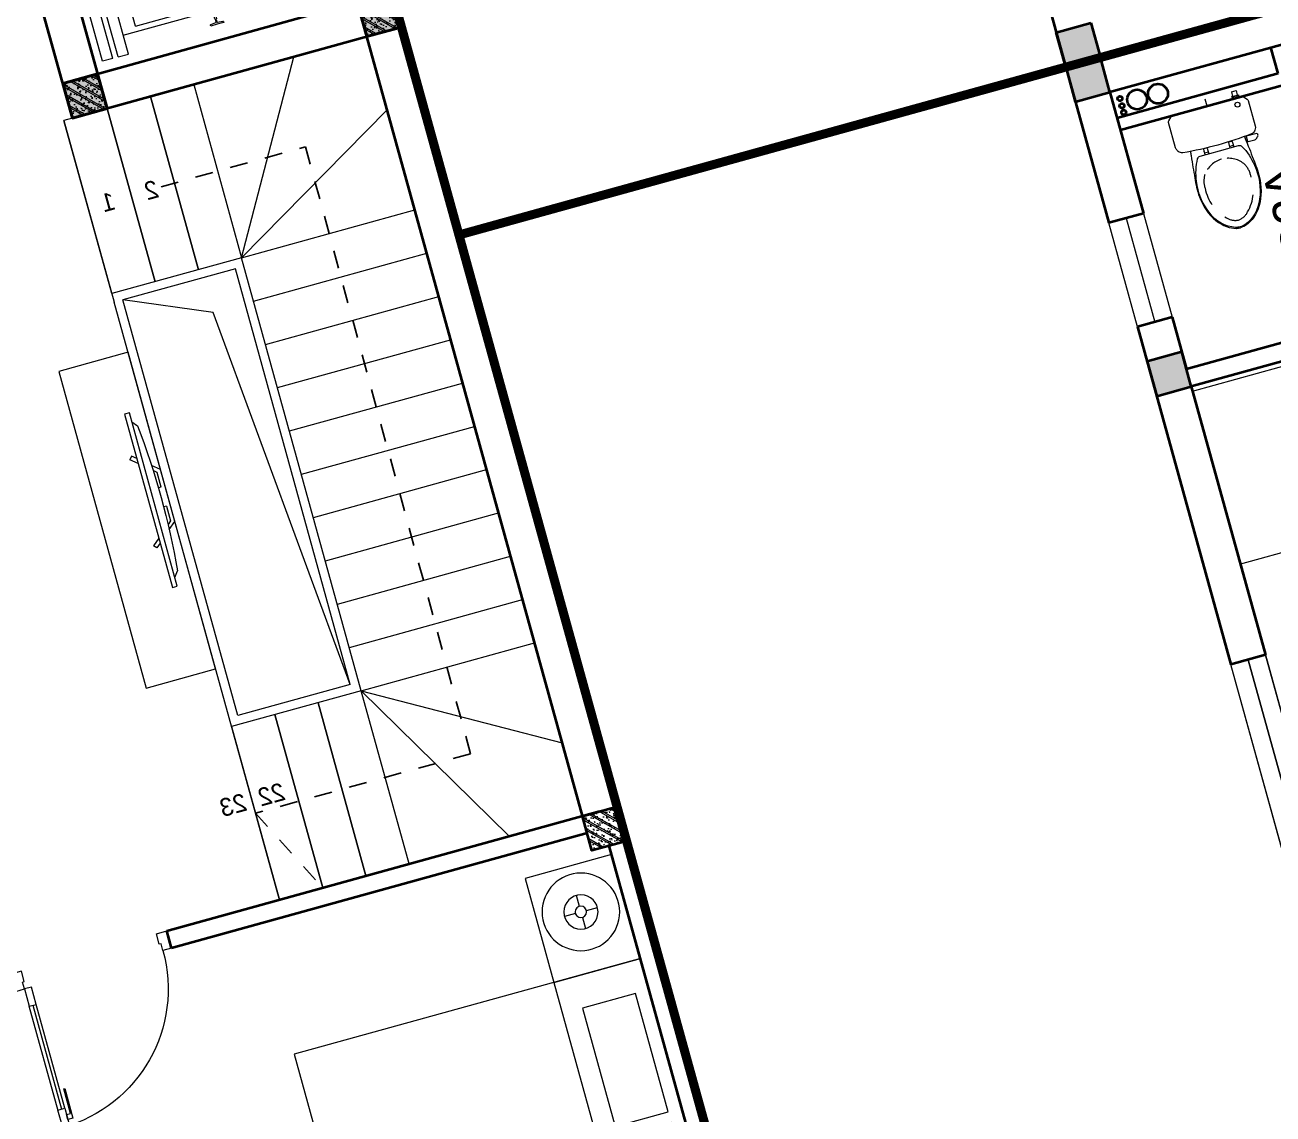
# Model space of a CAD drawing. Header units: metres. Extents: x 568336 to 569219, y 2065964 to 2066430.
# Drawn here: x 568543.98 to 568550.93, y 2066328.17 to 2066334.23 of the extents above; entities that cross this region are included whole.
import ezdxf

# ---------------------------------------------------------------- set-up
doc = ezdxf.new("R2010")
doc.units = ezdxf.units.M
for name, pattern in [('$AUDIT_BAD_LTYPE2', [0]), ('CENTER', [2, 1.25, -0.25, 0.25, -0.25]), ('DASHDOT2', [0.5, 0.25, -0.125, 0, -0.125]), ('HIDDEN', [0.375, 0.25, -0.125]), ('xref-thap C (mb tang 32-2)$0$HIDDEN', [0.375, 0.25, -0.125])]:
    doc.linetypes.add(name, pattern=pattern)
doc.layers.get('0').update_dxf_attribs({"linetype": 'CONTINUOUS'})
doc.layers.add('-AREA', color=2, linetype='CONTINUOUS', plot=False)
for name, color, linetype, lineweight in [('-CENTER', 143, 'CENTER', 13), ('-CONCRETE', 1, 'CONTINUOUS', 35), ('-DIM', 9, 'CONTINUOUS', 13), ('-DOOR', 137, 'CONTINUOUS', 9), ('-FURNITURE', 46, 'CONTINUOUS', 9), ('-HATCH', 8, 'CONTINUOUS', 5), ('-LINE1', 7, 'CONTINUOUS', 18), ('-LINE2', 252, 'CONTINUOUS', 9), ('-STEEL1', 1, 'CONTINUOUS', 35), ('-TEXT', 7, 'CONTINUOUS', 15), ('-WALL', 4, 'CONTINUOUS', 35)]:
    doc.layers.add(name, color=color, linetype=linetype, lineweight=lineweight)
doc.layers.add('-RANH GIOI LO DAT', color=12, linetype='CONTINUOUS')
doc.layers.add('1-NETMANH', color=8, linetype='CONTINUOUS')
doc.styles.add('vnavanth', font='', dxfattribs={"width": 0.8})
doc.styles.get('vnavanth').set_extended_font_data('.VnAvantH')

# ---------------------------------------------------------------- blocks, each defined once
blk = doc.blocks.new('A$C18091ED7')
for p, q in [((9.957147995010018e-09, -42.13376978135784), (0, -3.786117304116488e-07)), ((146.1412317672475, -26.59467297248193), (179.181621938591, -26.59467296488583)), ((146.1412317672475, -26.59467297248193), (146.1412317680188, -30.17859706786112)), ((146.1412317680188, -30.17859706786112), (165.7503655985456, -30.17859706340823)), ((153.0594147269658, -36.79204952501459), (146.1412317680188, -30.17859706786112)), ((152.3191092506386, -2.717133611440659e-07), (152.3191092568413, -26.59467297093943)), ((152.3191092506386, -2.717133611440659e-07), (179.1816219322718, -2.654269337654114e-07)), ((153.0594147269658, -36.79204952501459), (165.7503656001572, -36.79204952192958)), ((153.0594147275151, -39.73033438943094), (153.0594147269658, -36.79204952501459)), ((153.0594147275151, -39.73033438943094), (178.4413164740145, -39.73033438349376)), ((153.0594147275151, -39.73033438943094), (178.4413164740145, -39.73033438349376)), ((153.0594147275151, -39.73033438943094), (153.0594147281554, -42.13376974494895)), ((185.3594994290725, -30.17859705851879), (165.7503655985456, -30.17859706340823)), ((178.4413164733487, -36.79204951884458), (165.7503656001572, -36.79204952192958)), ((185.3594994290725, -30.17859705851879), (178.4413164733487, -36.79204951884458)), ((178.4413164733487, -36.79204951884458), (178.4413164740145, -39.73033438349376)), ((178.4413164740145, -39.73033438349376), (178.4413164746547, -42.1337697392446)), ((179.1816219322718, -2.654269337654114e-07), (179.181621938591, -26.59467296488583)), ((179.181621938591, -26.59467296488583), (185.3594994283012, -26.59467296337243)), ((185.3594994283012, -26.59467296337243), (185.3594994290725, -30.17859705851879)), ((-83.25994817525861, -267.3592828898691), (-83.259948167517, -299.9634285944048)), ((-62.88950393904452, -265.3807882612164), (-81.28145355204106, -265.3807882657275)), ((-60.91100931491019, -267.3592828844266), (-60.91100930728498, -299.9634285889624)), ((60.9110093945892, -267.3592828557594), (60.9110094022144, -299.9634285600623)), ((62.88950401780676, -265.3807882316178), (81.2814536308033, -265.3807882273395)), ((83.25994825493763, -267.3592828505498), (83.25994826256283, -299.9634285550856)), ((165.3959958605519, -261.9873972070927), (165.3959958671003, -289.7349902229907)), ((167.8691141396885, -259.5142789271486), (228.0810223811895, -259.5142789128586)), ((230.5541406641933, -274.3229751045001), (230.5541406613593, -261.9873971916386)), ((-83.25994817257379, -278.4883151478134), (-83.25994817046012, -287.6388527823146)), ((-60.91100930959874, -290.0299398849311), (-83.25994816994717, -290.0299398901407)), ((60.91100939990065, -290.029939856031), (83.25994826024908, -290.0299398510542)), ((83.25994825750604, -278.488315108727), (83.2599482596197, -287.6388527429954)), ((167.8691141472664, -292.2081085020036), (206.7175896017579, -292.2081084926904))]:
    blk.add_line(p, q)
for points in [[(230.0000000517721, -218.5046414944518, -0.1374073801801567), (225.4781190853137, -234.6482587013161), (221.7949787454636, -240.7070387715066, -0.2360805181595358), (198.2560902649639, -255.4947853636986, -0.0519608230665726), (-198.2560901437319, -255.4947854572965, -0.236080518165078), (-221.7949786317113, -240.7070388760185), (-225.4781189743626, -234.6482588077488, -0.1374073801809237), (-229.9999999484608, -218.5046416030382), (-229.9999999831671, -71.98694829508895, -0.1989123673786679), (-226.3782021181105, -63.2431547633314), (-208.8906150607545, -45.75556769772083, -0.1989123673792025), (-200.1468215308087, -42.13376982865157), (9.971699910238385e-09, -42.13376978135784), (200.1468215506357, -42.13376973403501, -0.1989123673792025), (208.8906150822841, -45.75556759897154), (226.3782021480001, -63.24315465634572, -0.1989123673791691), (230.0000000170658, -71.98694818626973)], [(144.14367173758, -618.9627606730501, -0.2124047892419209), (26.30999211127346, -734.491494372196, -0.0276853236339062), (-0.5628229983012716, -738.609219571983, -0.0222792448073508), (-26.30999181118386, -734.4914943844487, -0.2124047892421136), (-144.1436714920528, -618.9627607410075, -0.1427957259999892), (-167.2376623962118, -428.0139674870588, -0.0930051380368448), (-127.9331820271946, -309.1271633332653, -0.2564387014614383), (-111.240849547703, -299.9634286007786), (4.746470949612558e-08, -299.9634285748762), (111.2408496426324, -299.9634285482753, -0.2564387014619951), (127.933182126606, -309.1271632729331, -0.0930051380368741), (167.2376625517572, -428.0139674081001, -0.1427957260000456)]]:
    blk.add_lwpolyline(points, format="xyb", close=True)
at = {"linetype": 'xref-thap C (mb tang 32-2)$0$HIDDEN', "ltscale": 100}
blk.add_lwpolyline([(61.00044987679576, -669.0176259216969, -0.1990312026443698), (1.417429302819073e-07, -698.769823720475, -0.1990312026443799), (-61.00044960746891, -669.0176259504806, -0.2189240232571595), (-131.9321382956405, -478.313622940972, -0.1537914605682739), (-112.4681372026971, -403.989815428853, -0.2367011859554165), (5.876427167095244e-08, -347.5870280214876, -0.2367011859554843), (112.4681373467611, -403.9898153757968, -0.1537914605681893), (131.9321384748619, -478.313622878748, -0.2189240232571754)], format="xyb", close=True, dxfattribs=at)
blk.add_circle((165.7503656100234, -78.39166221523192), 13.90362011701458)
for centre, radius, start, end in [((-81.28145355158267, -267.3592828894034), 1.978494623656905, 90.00000001354867, 180.0000000133402), ((-62.88950393858613, -267.3592828848923), 1.978494623656905, 1.334021322268115e-08, 90.00000001354867), ((62.88950401826514, -267.3592828552937), 1.978494623656905, 90.00000001354867, 180.0000000133402), ((81.28145363126168, -267.3592828510155), 1.978494623656905, 1.334021322268115e-08, 90.00000001354867), ((167.8691141402633, -261.9873972065106), 2.473118279571131, 90.00000001354867, 180.0000000133402), ((168.3527972659103, -224.7572911087773), 80.08895368617857, 306.4658507565522, 320.3122930343796), ((228.0810223845983, -274.3229751050822), 2.473118279571131, 320.3122930343796, 1.334021322268115e-08), ((167.8691141466952, -289.7349902224087), 2.473118279571131, 180.0000000133402, 270.0000000135486), ((206.717589598069, -276.6690117186226), 15.53909677420133, 270.0000000135486, 306.4658507565522)]:
    blk.add_arc(centre, radius, start, end)
for points, knots in [([(-155.6468228230951, -259.4535552573798), (-156.6353001506941, -267.2522313103836), (-164.2940232875517, -328.394745314552), (-169.1545302536251, -385.0939582949213), (-183.68571763406, -527.7705276800843), (-135.602968026873, -679.1126648240606), (-50.29344375100118, -735.2493608418445), (-19.70048385594782, -741.0901266933652), (1.531116140540689e-07, -743.6724421556864)], [130.6139379315478, 130.6139379315478, 130.6139379315478, 130.6139379315478, 152.8521090939923, 311.1293507817257, 417.703951170228, 561.3833927516608, 697.6926317810714, 710.812262267882, 710.812262267882, 710.812262267882, 710.812262267882]), ([(155.6468228994709, -259.4535551877343), (156.6353002305841, -267.2522312389628), (164.2940233960289, -328.3947452375724), (169.1545303888706, -385.0939582149149), (183.6857178367027, -527.7705275934422), (135.6029683008201, -679.1126647599449), (50.29344405157826, -735.2493608178338), (19.70048415924612, -741.0901266841101), (1.530679583083838e-07, -743.6724421554536)], [130.613937934949, 130.613937934949, 130.613937934949, 130.613937934949, 152.8521090939923, 311.1293507817257, 417.703951170228, 561.3833927516608, 697.6926317810714, 710.812262267882, 710.812262267882, 710.812262267882, 710.812262267882])]:
    blk.add_open_spline(points, degree=3, knots=knots)
blk = doc.blocks.new('A$C55AD6C8F')
at = {"ltscale": 3}
for p, q in [((-750, 623.9554341743351), (-750, 1000.000000000058)), ((-750, 1000.000000000058), (-704.3477934409166, 1000.000000000058)), ((-704.3477934409166, 1000.000000000058), (-704.3477934409166, 623.9554341743351)), ((0, 1000), (-695.2173631351907, 1000.000000000058)), ((-695.2173631351907, 1000.000000000058), (-695.2173631351907, 5.820766091346741e-11)), ((0, 0), (0, 1000)), ((-704.3477934409166, 623.9554341743351), (-749.9999999999418, 623.9554341743351)), ((-750, 613.395983129798), (-750, 17.63542316207895)), ((-704.3477934409166, 613.395983129798), (-749.9999999999418, 613.3959831297398)), ((-704.3477934409166, 17.63542316207895), (-704.3477934409166, 613.395983129798)), ((-750, 17.63542316207895), (-704.3477934409166, 17.63542316207895)), ((-695.2173631351907, 5.820766091346741e-11), (0, 0))]:
    blk.add_line(p, q, dxfattribs=at)
at = {"ltscale": 3, "elevation": -2.790667130434782e-09}
for points in [[(-750.0000000003492, 688.433921672462), (-750.0000000003492, 656.9339216743247), (-790.097850547405, 656.9339216743247), (-790.097850547405, 788.4142628387199), (-770.7718286834424, 788.4142628387199), (-770.7718286834424, 688.433921672462)], [(-750.0000000003492, 548.917495631671), (-750.0000000003492, 580.4174956298084), (-790.097850547405, 580.4174956298084), (-790.097850547405, 448.9371544654132), (-770.7718286834424, 448.9371544654132), (-770.7718286834424, 548.917495631671)]]:
    blk.add_lwpolyline(points, close=True, dxfattribs=at)
blk = doc.blocks.new('A$C5C575821')
at = {"layer": '-CONCRETE'}
h = blk.add_hatch(color=256, dxfattribs=at)
h.dxf.hatch_style = 1
h.paths.add_polyline_path([(-0.00237559899687767, 200.0000000000146), (-0.00237559899687767, 1.455191522836685e-11), (199.9976244010031, 1.455191522836685e-11), (199.9976244010031, 200.0000000000146)])
blk.add_lwpolyline([(-0.00237559899687767, 1.455191522836685e-11), (199.9976244010031, 1.455191522836685e-11), (199.9976244010031, 200.0000000000146), (-0.00237559899687767, 200.0000000000146)], close=True, dxfattribs=at)
blk = doc.blocks.new('M11-T2')
at = {"layer": '-CONCRETE'}
for centre, radius in [((203935.7548522591, -420108.01463199, 5.66516857499076e-09), 13), ((203974.0248392087, -420108.01463199, 5.66516857499076e-09), 13), ((204015.7742572248, -420108.01463199, 5.66516857499076e-09), 13), ((203984.9474992508, -420198.5114400877, 5.66516857499076e-09), 55), ((203984.9474992508, -420319.3538902929, 5.66516857499076e-09), 55)]:
    blk.add_circle(centre, radius, dxfattribs=at)
at = {"layer": '-DOOR'}
for p, q in [((199214.9174132094, -419863.5564909632), (200814.9174132094, -419863.5564909632)), ((199214.9174132094, -419963.5564909632), (200814.9174132094, -419963.5564909632)), ((200814.917413224, -419963.5675940382), (199214.917413209, -419963.6054959197)), ((199214.9174132094, -420063.5564909632), (200814.9174132094, -420063.5564909632))]:
    blk.add_line(p, q, dxfattribs=at)
for points in [[(200814.9174132241, -420063.7437471152), (199214.9174132164, -420063.7114472605), (199214.9174132164, -419863.6690537476), (200814.9174132241, -419863.7013536023)], [(202764.8014353574, -419863.7275937337), (203364.8133752653, -419863.7275937337), (203364.8133752653, -420063.7275937337), (202764.8014353574, -420063.7275937337)]]:
    blk.add_lwpolyline(points, close=True, dxfattribs=at)
blk.add_lwpolyline([(203364.8133752653, -419963.7275937337), (202764.8088011983, -419963.7717696008)], dxfattribs=at)
at = {"layer": '-RANH GIOI LO DAT', "linetype": 'HIDDEN', "ltscale": 10, "const_width": 50}
blk.add_lwpolyline([(198249.9028217172, -438105.8962516022), (204264.8086240625, -437640.4074412925), (204264.8086240625, -416359.2424812781), (193264.8086246633, -416359.2424817425), (193264.8086250904, -433491.688754653)], close=True, dxfattribs=at)
at = {"layer": '-WALL'}
for p, q in [((202764.8014353574, -419863.7275937337), (200814.9174132241, -419863.7275937337)), ((200814.9174132243, -420063.7275937352), (200814.9174132241, -419863.7275937337)), ((202764.8161605342, -420063.7275937516), (202764.8014353574, -419863.7275937337)), ((204264.8086240624, -419863.7275937337), (203364.8133752653, -419863.7275937516)), ((203364.8133752653, -420063.7275937515), (203364.8133752653, -419863.7275937516)), ((204264.8086240625, -435888.9338372888), (204264.8086240624, -419863.7275937337)), ((202364.7320974142, -420063.7275937516), (200814.9174132243, -420063.7275937352)), ((202364.7320974142, -421163.7275937311), (202364.7320974142, -420063.7275937516)), ((202464.7320974142, -421163.7275937311), (202464.7320974142, -420063.7275937516)), ((202764.8161605342, -420063.7275937516), (202464.7320974142, -420063.7275937516)), ((204064.8086240624, -420063.7275937337), (203364.8133752653, -420063.7275937515)), ((203844.8086240372, -421063.7275878278), (203844.8086240371, -420063.7275878283)), ((203914.8086240372, -420993.7275878278), (203914.8086240372, -420063.7275878266)), ((204064.8086240624, -422063.7275937388), (204064.8086240624, -420063.7275937337)), ((203914.8086240372, -420993.7275878278), (204064.8086240372, -420993.7275878278))]:
    blk.add_line(p, q, dxfattribs=at)
at = {"layer": '-FURNITURE', "xscale": -1, "rotation": 270}
blk.add_blockref('A$C55AD6C8F', (201338.654391014, -420063.7275937437), dxfattribs=at)
at = {"layer": '-FURNITURE', "rotation": 270}
blk.add_blockref('A$C18091ED7', (203886.9423938421, -420563.7275937237), dxfattribs=at)
at = {"layer": '-WALL'}
for p in [(202364.7368486171, -420063.7275937337), (204064.8133752653, -420063.7275937337)]:
    blk.add_blockref('A$C5C575821', p, dxfattribs=at)
at = {"layer": '-TEXT', "color": 2, "style": 'vnavanth'}
blk.add_text('wc2a', height=199.9591899200177, dxfattribs=at).set_placement((202646.6166206364, -420959.3383647129))
blk = doc.blocks.new('M29-T2')
at = {"layer": '-AREA'}
blk.add_lwpolyline([(195184.521342263, -835943.9934515343), (197984.5213406261, -835943.9934515338), (197985.2490102055, -834743.9938182064), (202184.5237172525, -834743.993634321), (202185.181011699, -830616.5481060564), (203184.3278038212, -830616.7072198794), (203184.3278038212, -825116.7072198794), (202184.5262506703, -825116.7072198794), (202184.5262506703, -819916.2146210843), (195184.5213413752, -819916.2146207623)], close=True, dxfattribs=at)
at = {"layer": '-RANH GIOI LO DAT', "linetype": 'HIDDEN', "ltscale": 10, "const_width": 50}
blk.add_lwpolyline([(195184.5213404885, -837692.8944693478), (204184.5213415355, -836996.3915769118), (204184.521341536, -816411.729508885), (195184.5213414673, -816411.7295088954)], close=True, dxfattribs=at)
at = {"layer": '-WALL'}
for p, q in [((196084.5213415469, -819916.2146210843), (195184.5213415469, -819916.2146210843)), ((195184.5213414672, -819916.2146211632), (195184.5213414673, -835285.7182900896))]:
    blk.add_line(p, q, dxfattribs=at)
at = {"layer": '-WALL', "xscale": -1}
blk.add_blockref('A$C5C575821', (195384.5189658683, -820116.2146211609), dxfattribs=at)
blk = doc.blocks.new('*U152')
at = {"linetype": '$AUDIT_BAD_LTYPE2'}
for p, q in [((70, 100), (70, 699.9999999999982)), ((90, 699.9999999999982), (90, 100))]:
    blk.add_line(p, q, dxfattribs=at)
for points in [[(50, 699.9999999999982), (90, 699.9999999999982), (90, 799.9999999999982), (50, 799.9999999999982), (50, 699.9999999999982)], [(50, 702.9059272893337), (50, 100)], [(50, 100), (90, 100), (90, 0), (50, 0), (50, 100)]]:
    blk.add_lwpolyline(points)
for points in [[(118.2698876160139, 594.5156181119073), (118.2698876160139, 764.1349438079906), (90, 764.1349438079906), (90, 735.8650561920058), (112.6159100928053, 735.8650561920058), (112.6159100928053, 594.5156181119073)], [(0, 0), (50, 0), (50, -40), (60, -40), (60, -99.99999999999272), (0, -99.99999999999272)], [(899.9999999999982, 1.3252863207713e-28), (849.9999999999982, 1.3252863207713e-28), (849.9999999999982, -40.00000000000001), (839.9999999999982, -40.00000000000001), (839.9999999999982, -99.99999999999272), (899.9999999999982, -99.99999999999272)]]:
    blk.add_lwpolyline(points, close=True)
at = {"linetype": '$AUDIT_BAD_LTYPE2', "ltscale": 0.3}
blk.add_arc((50, 0), 799.9999999999982, 0, 90, dxfattribs=at)
blk = doc.blocks.new('1800X2000')
at = {"layer": '-FURNITURE'}
blk.add_line((325497.3064970744, 17765.29446492715), (325497.3064973904, 19565.2944651944), dxfattribs=at)
for points in [[(323997.3057774993, 19565.2944651944), (325997.3064971831, 19565.2944651944), (325997.3064971831, 17765.29446484288), (323997.3057774993, 17765.29446484288)], [(325612.9490047574, 19390.79434491032), (325919.0064973457, 19390.79434491032), (325919.0064973457, 18691.29434485664), (325612.9490047574, 18691.29434485664)], [(325612.9490046239, 18629.79434491026), (325919.0064972151, 18629.79434491026), (325919.0064972151, 17946.79434485664), (325612.9490046239, 17946.79434485664)]]:
    blk.add_lwpolyline(points, close=True, dxfattribs=at)
blk = doc.blocks.new('X-5M-DH-2-CORE$0$A$C75E80C28')
at = {"layer": '-LINE2', "linetype": 'Continuous', "ltscale": 2}
for p, q in [((-510.0000099998433, -21.5000000000291), (-510.0000099998579, -50.60000000000582)), ((-506.8000099998899, -21.5000000000291), (-510.0000099998433, -21.5000000000291)), ((-506.8000099998899, -21.5000000000291), (-506.8000099999044, -50.60000000000582)), ((-456.2000100000296, -56.79999999998836), (-500.6000099999364, -56.80000000001746)), ((-456.2000100000441, -60), (-500.600009999951, -60.0000000000291)), ((-453.2000100000441, -63), (-453.2000100000296, -67)), ((-450.0000099998579, -63), (-450.0000099998433, -67)), ((450.0000100000616, -63), (450.0000100000761, -67)), ((453.200010000015, -63), (453.2000100000296, -67)), ((456.2000100000296, -56.79999999998836), (500.6000100000529, -56.79999999998836)), ((456.200010000015, -60), (500.6000100000383, -60)), ((506.8000100001227, -21.5), (510.0000100000761, -21.5)), ((506.8000100001227, -21.5), (506.8000100001082, -50.59999999997672)), ((510.0000100000761, -21.5), (510.0000100000616, -50.59999999997672)), ((-556.8000102631631, -112.4999999912397), (-560.0000102631166, -112.4999999912397)), ((-510.0000099998579, -108.5000000000291), (-510.0000099998433, -79.39999999999418)), ((-506.8000099999044, -108.5000000000291), (-506.8000099998899, -79.39999999999418)), ((-456.2000100000296, -70), (-500.6000099999364, -70.0000000000291)), ((-456.2000100000296, -73.19999999995343), (-500.6000099999364, -73.19999999998254)), ((456.2000100000296, -70), (500.6000100000529, -70)), ((456.2000100000296, -73.19999999995343), (500.6000100000529, -73.19999999995343)), ((456.800009736864, -112.4999999912397), (460.0000097368174, -112.4999999912397)), ((506.8000100001227, -108.5), (506.8000100001227, -79.39999999996508)), ((510.0000100000761, -108.5), (510.0000100000761, -79.39999999996508)), ((-731.0000002632733, -148.9999999649008), (730.9999997367267, -148.9999999649299)), ((-731.0000002698944, -1304.999999934109), (-731.0000002632733, -148.9999999649008)), ((-700.0000002632733, -178.9999999649008), (699.9999997367267, -178.9999999649299)), ((-700.0000002699089, -1224.999999934109), (-700.0000002632733, -178.9999999649008)), ((699.9999997300911, -1224.999999934109), (699.9999997367267, -178.9999999649299)), ((730.9999997301056, -1304.999999934109), (730.9999997367267, -148.9999999649299)), ((-700.0000002699089, -1224.999999934109), (-400.0000002699089, -1224.999999934138)), ((-400.0000002698944, -1304.999999934138), (-400.0000002699089, -1224.999999934138)), ((699.9999997300911, -1224.999999934109), (399.9999997300911, -1224.999999934109)), ((399.9999997301056, -1304.999999934109), (399.9999997300911, -1224.999999934109)), ((839.9999997301056, -1304.999999934109), (-840.0000002698944, -1304.999999934109)), ((-840.0000002698944, -1364.999999934109), (-840.0000002698944, -1304.999999934109)), ((424.9999997301056, -1308.999999934109), (-425.0000002698944, -1308.999999934109)), ((-425.0000002699089, -1342.999999934109), (-425.0000002698944, -1308.999999934109)), ((-2.6989437174052e-07, -1308.999999934109), (-2.699089236557484e-07, -1342.999999934109)), ((424.9999997300911, -1342.999999934109), (424.9999997301056, -1308.999999934109)), ((839.9999997301056, -1364.999999934109), (839.9999997301056, -1304.999999934109)), ((839.9999997301056, -1364.999999934109), (-840.0000002698944, -1364.999999934109)), ((424.9999997300911, -1342.999999934109), (-425.0000002699089, -1342.999999934109)), ((839.9999997301056, -1394.999999934109), (-840.0000002698944, -1394.999999934109)), ((-840.0000002698944, -1394.999999934109), (-840.0000002698944, -1454.999999934109)), ((-840.0000002698944, -1454.999999934109), (-435.0000002698944, -1454.999999934109)), ((-435.0000002698944, -1449.999999934109), (-435.0000002699089, -1459.999999934109)), ((-435.0000002698944, -1449.999999934109), (-400.0000002698944, -1449.999999934138)), ((-433.4000002698012, -1451.599999934086), (-433.4000002698012, -1458.399999934074)), ((-433.4000002698012, -1451.599999934086), (-401.6000002697547, -1451.599999934086)), ((-433.4000002698012, -1458.399999934074), (-425.0000002698944, -1458.399999934074)), ((429.9999997300911, -1405.999999934138), (-430.0000002699089, -1405.999999934109)), ((-430.0000002699089, -1405.999999934109), (-430.0000002698944, -1445.999999934109)), ((429.9999997301056, -1445.999999934138), (-430.0000002698944, -1445.999999934109)), ((-425.0000002698944, -1458.399999934074), (-425.0000002699089, -1459.999999934109)), ((-401.6000002697547, -1451.599999934086), (-401.6000002697256, -1498.399999934074)), ((399.9999997301056, -1449.999999934109), (-400.0000002698944, -1449.999999934138)), ((-400.0000002698944, -1449.999999934138), (-400.0000002698653, -1499.999999934138)), ((-2.699089236557484e-07, -1405.999999934109), (-2.6989437174052e-07, -1445.999999934109)), ((399.9999997301056, -1449.999999934109), (399.9999997301347, -1499.999999934109)), ((434.9999997301056, -1449.999999934109), (399.9999997301056, -1449.999999934109)), ((401.5999997301988, -1451.599999934086), (401.5999997302279, -1498.399999934074)), ((433.3999997302453, -1451.599999934086), (401.5999997301988, -1451.599999934086)), ((433.3999997302453, -1458.399999934074), (424.9999997301056, -1458.399999934074)), ((424.9999997301056, -1458.399999934074), (424.9999997301056, -1459.999999934109)), ((429.9999997300911, -1405.999999934138), (429.9999997301056, -1445.999999934138)), ((433.3999997302453, -1451.599999934086), (433.3999997302453, -1458.399999934074)), ((434.9999997301056, -1449.999999934109), (434.9999997301056, -1459.999999934109)), ((839.9999997301056, -1454.999999934109), (434.9999997301056, -1454.999999934109)), ((839.9999997301056, -1394.999999934109), (839.9999997301056, -1454.999999934109)), ((-435.0000002699089, -1459.999999934109), (-425.0000002699089, -1459.999999934109)), ((-435.0000002698653, -1489.999999934109), (-435.0000002698653, -1499.999999934109)), ((-435.0000002698653, -1489.999999934109), (-425.0000002698653, -1489.999999934109)), ((-435.0000002698653, -1499.999999934109), (-400.0000002698653, -1499.999999934138)), ((-433.4000002697721, -1491.599999934086), (-433.4000002697721, -1498.399999934074)), ((-433.4000002697721, -1491.599999934086), (-425.0000002698653, -1491.599999934086)), ((-433.4000002697721, -1498.399999934074), (-401.6000002697256, -1498.399999934074)), ((-425.0000002698653, -1489.999999934109), (-425.0000002698653, -1491.599999934086)), ((434.9999997301347, -1499.999999934109), (399.9999997301347, -1499.999999934109)), ((433.3999997302744, -1498.399999934074), (401.5999997302279, -1498.399999934074)), ((434.9999997301056, -1459.999999934109), (424.9999997301056, -1459.999999934109)), ((424.9999997301347, -1489.999999934109), (424.9999997301347, -1491.599999934086)), ((434.9999997301347, -1489.999999934109), (424.9999997301347, -1489.999999934109)), ((433.3999997302744, -1491.599999934086), (424.9999997301347, -1491.599999934086)), ((433.3999997302744, -1491.599999934086), (433.3999997302744, -1498.399999934074)), ((434.9999997301347, -1489.999999934109), (434.9999997301347, -1499.999999934109))]:
    blk.add_line(p, q, dxfattribs=at)
for points in [[(-450.0000000000146, 0), (-450, -130), (450, -130), (449.9999999999854, 0)], [(-200, -29), (200.0000000001164, -29), (200.0000000001164, -101), (-200, -101)], [(-36.0000002632587, -583.9999999649008), (35.9999997367413, -583.9999999649008), (35.99999973675585, -983.9999999649008), (-36.00000026324415, -983.9999999649008)]]:
    blk.add_lwpolyline(points, close=True, dxfattribs=at)
for points in [[(-780.0000002632587, -788.9999999649008), (-751.0000002632587, -788.9999999649299, 0.414213562373095), (-750.0000002632733, -787.9999999649008), (-750.0000002632587, -783.9999999649008), (-750.0000002632587, -779.9999999649008, 0.414213562373095), (-751.0000002632733, -778.9999999649299), (-780.0000002632733, -778.9999999649881, -0.2569775838576673), (-784.1207396915852, -781.9399999648449), (-797.9000002631656, -781.939999964874, -0.414213562373095), (-800.9000002631656, -778.939999964874), (-804.0000002632587, -749.4999999649008, 0.414213562373095), (-807.0000002632587, -746.4999999649008), (-812.0000002632587, -746.4999999649008), (-812.0000002632587, -783.9999999649008), (-812.0000002632587, -821.4999999649008), (-807.0000002632587, -821.4999999649008, 0.414213562373095), (-804.0000002632587, -818.4999999649008), (-800.9000002631656, -789.0599999648693, -0.414213562373095), (-797.9000002631656, -786.0599999648693), (-784.1207396915852, -786.0599999648402, -0.2569775838576673), (-780.0000002632587, -788.9999999647553)], [(779.9999997367413, -788.9999999649299), (750.9999997367413, -788.9999999649008, -0.414213562373095), (749.9999997367267, -787.9999999649299), (749.9999997367413, -783.9999999649299), (749.9999997367413, -779.9999999649299, -0.414213562373095), (750.9999997367267, -778.9999999649008), (779.9999997368432, -778.9999999650172, 0.2569775838576673), (784.1207391653006, -781.939999964874), (797.899999736881, -781.9399999648449, 0.414213562373095), (800.899999736881, -778.9399999648449), (803.9999997367413, -749.4999999649008, -0.414213562373095), (806.9999997367413, -746.4999999649008), (811.9999997367413, -746.4999999649008), (811.9999997367413, -783.9999999649008), (811.9999997367413, -821.4999999649008), (806.9999997367413, -821.4999999649008, -0.414213562373095), (803.9999997367413, -818.4999999649008), (800.899999736881, -789.0599999648402, 0.414213562373095), (797.899999736881, -786.0599999648402), (784.1207391653006, -786.0599999648693, 0.2569775838576672), (779.9999997368577, -788.9999999647844)]]:
    blk.add_lwpolyline(points, format="xyb", dxfattribs=at)
for centre, radius, start, end in [((-500.600009999951, -50.60000000000582), 9.400000000001475, 180, 270), ((-500.600009999951, -50.60000000000582), 6.200000000004374, 180, 270), ((-456.2000100000441, -63), 6.19999999999713, 0, 90), ((-456.2000100000441, -63), 3.000000000000045, 0, 90), ((-456.2000100000296, -67), 6.20000000000076, 270, 0), ((-456.2000100000296, -67), 2.999999999999834, 270, 0), ((456.200010000015, -63), 6.19999999999713, 90, 180), ((456.2000100000296, -67), 6.20000000000076, 180, 270), ((456.200010000015, -63), 3.000000000000045, 90, 180), ((456.2000100000296, -67), 2.999999999999834, 180, 270), ((500.6000100000383, -50.59999999997672), 6.200000000004374, 270, 0), ((500.6000100000383, -50.59999999997672), 9.400000000001475, 270, 0), ((-500.6000099999364, -79.39999999999418), 9.399999999997844, 90, 180), ((-500.6000099999364, -79.39999999999418), 6.19999999999734, 90, 180), ((500.6000100000529, -79.39999999996508), 9.399999999997844, 0, 90), ((500.6000100000529, -79.39999999996508), 6.19999999999734, 0, 90)]:
    blk.add_arc(centre, radius, start, end, dxfattribs=at)
blk = doc.blocks.new('A$C3F71457E')
at = {"layer": '-CONCRETE'}
blk.add_lwpolyline([(-8.760252967476845e-09, -100.0000002632005), (0, 400), (-1500, 400.0000000000582), (-1500.00000001755, -1399.999999999942), (-1.754960976541042e-08, -1400), (-7.895869202911854e-08, -900.0000002632005), (199.9999999912397, -900.0000002982852), (199.9999999824504, -1600), (-1700.00000001755, -1600), (-1700, 600), (200, 600), (199.9999999912397, -100.0000002982852), (6.140908226370811e-08, -100.0000002632005)], dxfattribs=at)
at = {"layer": '-LINE1'}
blk.add_line((-7.895869202911854e-08, -900.0000002632005), (-8.760252967476845e-09, -100.0000002632005), dxfattribs=at)
at = {"layer": '-WALL'}
for p in [(-1699.997624401003, 399.9999999999854), (0.00237559899687767, 399.9999999999854), (-1699.997624401081, -1599.999999999959), (0.002375601565972829, -1600.000000021305)]:
    blk.add_blockref('A$C5C575821', p, dxfattribs=at)
at = {"color": 2, "rotation": 90}
blk.add_blockref('X-5M-DH-2-CORE$0$A$C75E80C28', (-1500.00000000876, -499.9999999999418), dxfattribs=at)
blk = doc.blocks.new('XR.MB.LM123$0$tvi 1')
blk.add_lwpolyline([(28.54445810673496, -2.291926648467779e-10), (28.54445810673496, -999.9999999999964), (-7.275957614183426e-12, -1000), (0, 0)], close=True)
for points in [[(28.54445810680045, -50.31958968611434), (52.37372755713295, -80.86315460130209)], [(-24.09820395050338, -235.5599978379832), (-39.09879504836863, -251.7939635238108)], [(0, -284.7849796677438), (-39.09879504836863, -251.7939635238108)], [(0, -255.9952397129928), (-24.09820395050338, -235.5599978379832)], [(69.66229681991535, -315.0836646851385), (111.1934016081432, -350.2927865858655), (111.193401608034, -649.712917566063), (69.68611289083492, -684.9110379843005)], [(89.09002233762294, -445.7449799550195), (89.09002233762294, -359.9578938602899), (70.91298945683957, -344.6203678706661)], [(89.09002233762294, -445.7449799550195), (73.49991829216015, -445.7449799550232)], [(89.09002233768115, -554.2550200447404), (89.09002233773936, -640.0421061392371), (70.91298945678864, -655.3796321293303)], [(89.09002233768115, -554.2550200447404), (73.49991829216015, -554.2550200447404)], [(0, -715.2150203320198), (-39.09879504836863, -748.2060364759491)], [(-24.09820395050338, -764.4400021620095), (-39.09879504836863, -748.2060364759491)], [(0, -744.004760287), (-24.09820395050338, -764.4400021620095)], [(28.54445810674224, -949.680410313882), (52.37372755713295, -919.1368453984578)]]:
    blk.add_lwpolyline(points)
blk.add_arc((-4025.16618952866, -499.9999999999964), 4099.025185406737, 354.1310878512652, 5.868912148527433)
blk = doc.blocks.new('12PLMP12')
at = {"color": 0, "linetype": 'ByBlock'}
for p, q in [((0, 1.25), (0, 3.75)), ((-1.25, 0), (-3.75, 0)), ((1.25, 0), (3.75, 0)), ((0, -1.25), (0, -3.75))]:
    blk.add_line(p, q, dxfattribs=at)
for radius in [8.5, 3.75, 1.25]:
    blk.add_circle((0, 0), radius, dxfattribs=at)
blk = doc.blocks.new('18x35')
at = {"layer": '-HATCH'}
h = blk.add_hatch(dxfattribs=at)
h.set_pattern_fill('CHAU-01', color=256, scale=10, angle=-1.272221872585407e-14, pattern_type=2)
h.set_pattern_definition([(49.99999999999999, (0, 0), (71.72601826007535, -6.275213498259527), [7.5, -82.5]), (355, (0, 0), (-13.87513336129999, 75.21921337000119), [6, -66]), (100.4514, (5.977167999997619, -0.5229339999999638), (57.85093817140217, 68.94395420609534), [6.374019000000001, -70.1142112]), (46.18419999999998, (0, 20), (106.7241048625644, -16.55190143290183), [11.25, -123.75]), (96.63559999999998, (8.89367449999554, 18.62066930000003), (93.46627055487036, 97.41178709004416), [9.561028799999994, -105.1713]), (351.1842, (0, 20), (93.46619451336275, 97.41186009253245), [9, -99]), (20.99999999999998, (10, 15), (59.69070521184616, -40.2618890665339), [7.5, -82.5]), (326.0000000000001, (10, 15), (24.33153319215819, 72.5150045046853), [6, -66]), (71.45139999999999, (14.97422329999972, 11.64483940000002), (84.022262858149, 32.25304967099522), [6.374019000000001, -70.1142112]), (37.49999999999998, (0, 0), (1.215985531729074, 33.28938538313115), [0, -65.19999999999999, 0, -67, 0, -66.25]), (7.499999999999987, (0, 0), (26.30695374421487, 39.44117118823602), [0, -38.2, 0, -63.7, 0, -25.25]), (327.5, (-22.30000000000291, 0), (53.3822436172409, -2.255487173437988), [0, -25, 0, -78, 0, -103.5]), (317.5, (-32.30000000000291, 0), (58.31861693423862, 10.01049823323176), [0, -32.5, 0, -51.8, 0, -73.5]), (44.99999999999999, (0, 0), (-30.05203820042826, 30.05203820042828), []), (44.99999999999999, (0, 12.25), (-30.05203820042826, 30.05203820042828), [])])
h.paths.add_polyline_path([(96508.03118051568, 47993.04977023201), (96508.03118051568, 47793.04977023201), (96708.03118051568, 47793.04977023201), (96708.03118051568, 47993.04977023201)])
at = {"layer": '-STEEL1'}
blk.add_lwpolyline([(96508.03118051568, 47793.04977023201), (96708.03118051568, 47793.04977023201), (96708.03118051568, 47993.04977023201), (96508.03118051568, 47993.04977023201)], close=True, dxfattribs=at)
blk = doc.blocks.new('M1-T2')
at = {"layer": '-CONCRETE', "color": 1, "linetype": 'HIDDEN', "ltscale": 10, "const_width": 50}
blk.add_lwpolyline([(191581.7177010371, 50951.98888872014), (197581.6939540912, 50951.98888872005), (197581.7429788466, 30952.01227472891), (191581.7667257926, 30952.01227472891)], close=True, dxfattribs=at)
at = {"layer": '-FURNITURE'}
for points in [[(193931.43780169, 41812.9924690864), (193931.4378016902, 39984.37365565186), (193531.4378016902, 39984.37365565186), (193531.43780169, 41812.9924690864)], [(191681.890203857, 37801.59738755235), (191681.8902036072, 38401.59738724533), (192181.8902036072, 38401.59738733305), (192181.890203857, 37801.59738764007)]]:
    blk.add_lwpolyline(points, close=True, dxfattribs=at)
at = {"layer": '-LINE1'}
for p, q in [((193431.4378016904, 43151.71386036453), (191681.8846994533, 43151.71386036453)), ((192781.8645775628, 42151.71386036546), (192204.5143083745, 43151.71386036453)), ((192781.8645775637, 43151.71386036454), (192781.8645775637, 42151.71386036454)), ((193031.7223189393, 42151.71386036454), (193031.7223189393, 43151.71386036454)), ((193031.7223189393, 43151.71386036454), (193031.7223189393, 42151.71386036454)), ((193281.5800603149, 42151.71386036454), (193281.5800603149, 43151.71386036454)), ((193281.5800603149, 43151.71386036454), (193281.5800603148, 42151.71386036454)), ((193482.0374765698, 43152.01212012295), (193531.4378016904, 43152.01212012295)), ((193531.4378016904, 42151.71386036454), (193531.4378016904, 43151.71386036454)), ((193531.4378016904, 43151.71386036453), (193531.4378016903, 42101.71386036453)), ((192781.8645775637, 42151.71386036385), (191781.8846994525, 42729.05251217725)), ((192781.8645775628, 39651.71386036465), (192781.8645775637, 42151.71386036453)), ((192781.8645775637, 42151.71386036453), (193531.4378016903, 42151.71386036453)), ((192831.8645775635, 39701.71386036469), (192831.8645775637, 42101.71386036453)), ((192831.8645775637, 42101.71386036453), (193481.4378016903, 42101.71386036453)), ((193014.8835254203, 41900.68244678644), (193481.4378016903, 42101.71386036453)), ((193481.4378016894, 39701.71386036469), (193481.4378016903, 42101.71386036453)), ((193531.4378016901, 39701.71386036472), (193531.4378016903, 42101.71386036456)), ((192831.8645775635, 39701.71386036469), (193014.8835254203, 41900.68244678644)), ((192831.8645775635, 39701.71386036469), (193481.4378016894, 39701.71386036469)), ((193531.4378016904, 38651.71386036469), (193531.4378016903, 39701.71386036469)), ((192781.8645775637, 39651.71386036537), (191781.8846994525, 39074.37520855197)), ((192781.8645775628, 39651.71386036376), (192204.5143083745, 38651.71386036469)), ((192781.8645775637, 39651.71386036469), (193531.4378016903, 39651.71386036469)), ((192781.8645775637, 38651.71386036469), (192781.8645775637, 39651.71386036469)), ((193031.7223189393, 39651.71386036469), (193031.7223189393, 38651.71386036469)), ((193031.7223189393, 38651.71386036469), (193031.7223189393, 39651.71386036469)), ((193281.5800603149, 39651.71386036469), (193281.5800603149, 38651.71386036469)), ((193281.5800603149, 38651.71386036469), (193281.5800603148, 39651.71386036469)), ((193531.4378016904, 39651.71386036469), (193531.4378016904, 38651.71386036469)), ((193431.4378016904, 38651.71386036469), (191681.8846994524, 38651.71386036469))]:
    blk.add_line(p, q, dxfattribs=at)
at = {"layer": '-LINE1', "lineweight": 18}
for p, q in [((192781.8645775637, 42151.71386036453), (191781.8352278068, 42151.71386036453)), ((192781.8645775635, 41901.7138603646), (191781.8352278066, 41901.7138603646)), ((192781.864577564, 41651.7138603646), (191781.8352278071, 41651.7138603646)), ((192781.864577564, 41401.7138603646), (191781.8352278071, 41401.7138603646)), ((192781.864577564, 41151.71386036462), (191781.8352278071, 41151.71386036462)), ((192781.864577564, 40901.71386036462), (191781.8352278071, 40901.71386036462)), ((192781.864577564, 40651.71386036462), (191781.8352278071, 40651.71386036462)), ((192781.8645775633, 40401.71386036462), (191781.8352278064, 40401.71386036462)), ((192781.8645775637, 40151.71386036462), (191781.8352278068, 40151.71386036462)), ((192781.8645775633, 39901.71386036462), (191781.8352278064, 39901.71386036462)), ((192781.8645775637, 39651.71386036469), (191781.8352278068, 39651.71386036469))]:
    blk.add_line(p, q, dxfattribs=at)
blk.add_lwpolyline([(191581.7411493842, 50951.93153578669), (197581.7174024383, 50951.9315357866), (197581.7664271937, 30951.95492153367), (191581.7901741396, 30951.95492153367)], close=True, dxfattribs=at)
at = {"layer": '-WALL'}
for p, q in [((191681.8846994633, 43152.21864277952), (191581.9612261218, 43152.21864277967)), ((191581.9612261218, 43152.21864277967), (191581.9612261062, 33952.12939903888)), ((191781.8846994565, 38651.71386053931), (191781.8846994633, 43152.21864277952)), ((194181.7288367685, 38651.71386023989), (191681.8479163596, 38651.71386053934)), ((194181.728836786, 38551.71386025392), (194181.7288367685, 38651.71386023989)), ((191781.9171037749, 38551.71386025695), (194181.728836786, 38551.71386025392)), ((191681.8846994476, 34151.78813647057), (191681.8846994623, 38451.59738793888))]:
    blk.add_line(p, q, dxfattribs=at)
at = {"layer": '1-NETMANH', "linetype": 'DASHDOT2'}
blk.add_lwpolyline([(193108.9081962636, 42651.95405864152), (192274.0418498825, 42651.95405864152), (192289.6579554876, 39150.79739914944), (192289.6579554876, 39150.79739914944), (193531.4378016904, 39151.71386036469), (193281.5800603149, 38651.71386036469)], dxfattribs=at)
at = {"layer": '-DIM', "rotation": 180.0000000100511}
blk.add_blockref('1800X2000', (517679.1939453348, 55566.89190958357), dxfattribs=at)
at = {"layer": '-DOOR', "rotation": 180}
blk.add_blockref('*U152', (195081.7288367851, 38551.71387659042), dxfattribs=at)
at = {"layer": '-FURNITURE', "extrusion": (0, 0, -1), "xscale": -1, "rotation": 180.0036897224084}
blk.add_blockref('XR.MB.LM123$0$tvi 1', (-193642.5990039817, 40485.72025941974), dxfattribs=at)
at = {"layer": '-FURNITURE', "extrusion": (0, 0, -1), "xscale": -25.40000000037255, "yscale": 25.40000000037255, "zscale": -25.40000000037255, "rotation": 270}
blk.add_blockref('12PLMP12', (-191931.890203857, 38139.31591687683), dxfattribs=at)
at = {"layer": '-STEEL1'}
for p in [(95073.69142309617, -4641.121115083573), (96773.81179589103, -4641.121088986794), (95073.69142309617, -9341.535821170866)]:
    blk.add_blockref('18x35', p, dxfattribs=at)
at = {"layer": '-WALL', "xscale": -1, "rotation": 180}
blk.add_blockref('A$C3F71457E', (193281.9612261223, 43752.20228938581), dxfattribs=at)
at = {"layer": '-TEXT', "color": 2, "style": 'vnavanth'}
for s, p in [('2', (193128.4019000941, 42599.44871720804)), ('1', (193378.2596414697, 42599.44871720804)), ('22', (193343.8776875657, 39179.09180101928)), ('23', (193565.0599501556, 39179.09180101928))]:
    blk.add_text(s, height=99.97959496000885, dxfattribs=at).set_placement(p)

msp = doc.modelspace()

# ---------------------------------------------------------------- block references
at = {"layer": '-WALL', "color": 2, "true_color": 0xf1eb1f, "xscale": 0.001, "yscale": 0.001, "zscale": 0.001, "rotation": 105.4590240769039}
msp.add_blockref('M11-T2', (568199.5470150993, 2066025.20690476), dxfattribs=at)

# ---------------------------------------------------------------- next in the draw order: block references
at = {"layer": '-CENTER', "xscale": 0.001, "yscale": 0.001, "zscale": 0.001, "rotation": 105.4590240790866}
msp.add_blockref('M29-T2', (567811.5475536175, 2065927.325027594), dxfattribs=at)

# ---------------------------------------------------------------- next in the draw order: block references
at = {"layer": '-DIM', "xscale": -0.001, "yscale": 0.001, "zscale": 0.001, "rotation": 15.45900309534941}
msp.add_blockref('M1-T2', (568742.2294172815, 2066343.694009979), dxfattribs=at)

doc.saveas('drawing.dxf')
